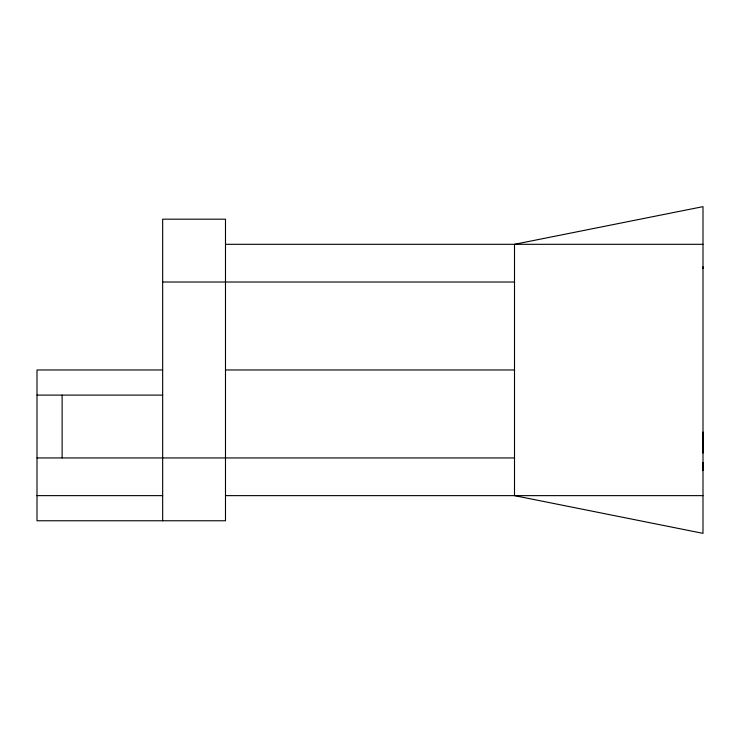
<?xml version="1.0" encoding="UTF-8"?>
<svg xmlns="http://www.w3.org/2000/svg" width="740" height="740" viewBox="0 0 740 740"><rect width="100%" height="100%" fill="white"/><g stroke="black" fill="none" stroke-linecap="round" stroke-linejoin="round"><path stroke-width="1.11" d="M703 495.634L702.991 533.355L514.504 495.634L514.504 244.311L703 206.645L703 495.634L225.487 495.634M703 470.501L703 462.472M703 453.084L703 432.058M703 268.463L703 266.807M225.487 244.311L703 244.311M162.661 282.014L514.504 282.014M162.661 369.972L37 369.972L37 520.766L225.487 520.766L225.487 219.179L162.661 219.179L162.661 520.766M225.487 369.972L514.504 369.972M37 395.105L162.661 395.105M37 457.94L514.504 457.94M37 495.634L162.661 495.634M62.132 395.105L62.132 457.94"/></g></svg>
